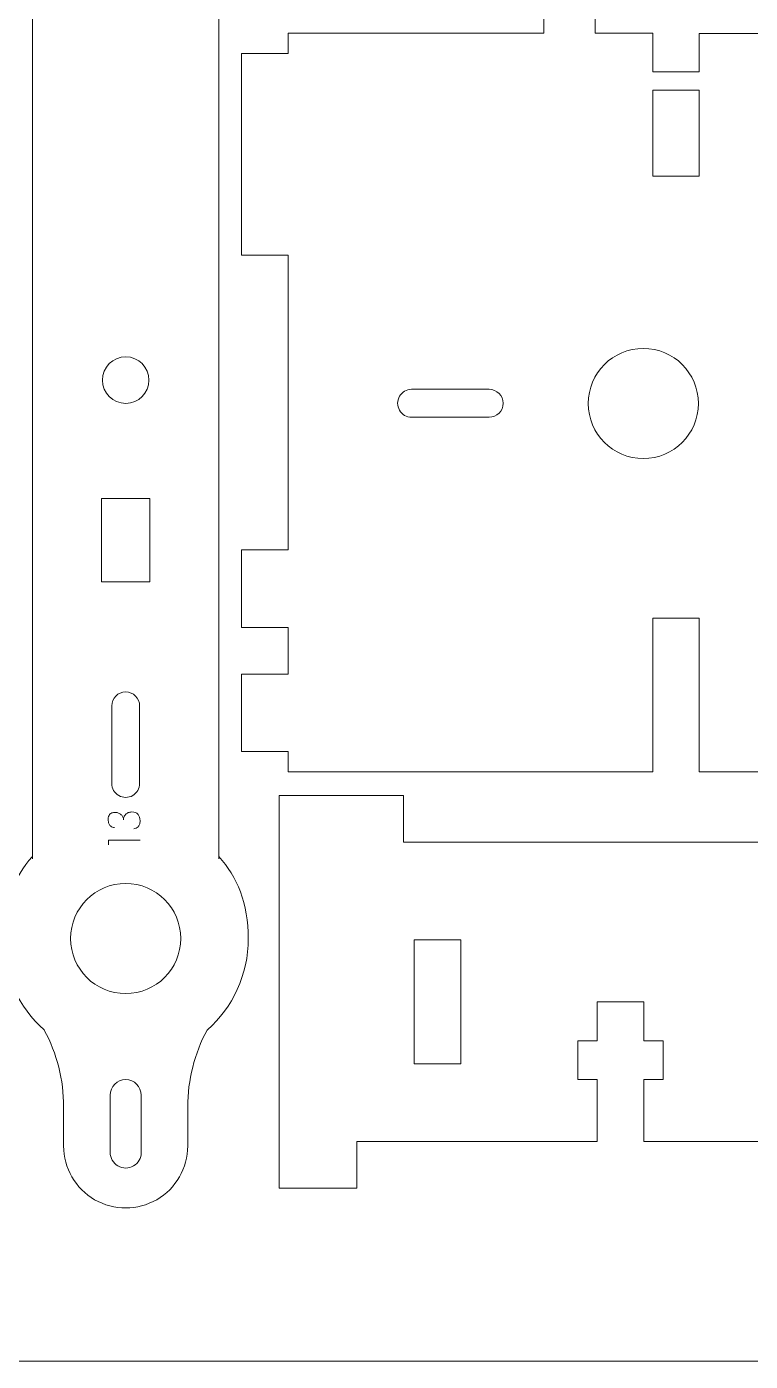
# Model space of a CAD drawing. Header units: millimetres. Extents: x 1 to 3601, y 1 to 1216.
# Drawn here: x 247.2 to 293.8, y 1.5 to 87.5 of the extents above; entities that cross this region are included whole.
import ezdxf

# ---------------------------------------------------------------- set-up
doc = ezdxf.new("R2010")
doc.units = ezdxf.units.MM
doc.layers.get('0').update_dxf_attribs({"lineweight": 5})
for name, color, linetype, lineweight in [('MARCATGE', 1, 'Continuous', 5), ('NO IMPRES', 5, 'Continuous', 5), ('TALL 1', 4, 'Continuous', 5)]:
    doc.layers.add(name, color=color, linetype=linetype, lineweight=lineweight)

msp = doc.modelspace()

# ---------------------------------------------------------------- linework, layer by layer
for points, knots in [([(257.54, 18.132), (257.54, 18.132), (257.54, 17.896), (257.54, 17.896), (257.54, 17.896), (257.54, 19.589), (257.97, 21.355), (258.79, 22.837), (258.79, 22.837), (258.79, 22.837), (258.812, 22.853), (258.812, 22.853), (258.812, 22.853), (260.427, 24.3), (261.444, 26.402), (261.444, 28.742), (261.444, 28.742), (261.444, 30.986), (260.708, 32.745), (259.553, 34.02), (259.553, 34.02), (259.553, 34.02), (259.54, 33.887), (259.54, 33.887), (259.54, 33.887), (259.54, 33.887), (259.54, 108.742), (259.54, 108.742), (259.54, 108.742), (259.54, 112.056), (256.854, 114.742), (253.54, 114.742), (253.54, 114.742), (250.227, 114.742), (247.54, 112.056), (247.54, 108.742), (247.54, 108.742), (247.54, 108.742), (247.54, 33.887), (247.54, 33.887), (247.54, 33.887), (247.54, 33.887), (247.515, 34.007), (247.515, 34.007), (247.515, 34.007), (246.368, 32.733), (245.637, 30.978), (245.637, 28.742), (245.637, 28.742), (245.636, 26.399), (246.656, 24.294), (248.275, 22.847), (248.275, 22.847), (248.275, 22.847), (248.29, 22.837), (248.29, 22.837), (248.29, 22.837), (249.11, 21.355), (249.54, 19.589), (249.54, 17.896), (249.54, 17.896), (249.54, 17.896), (249.54, 18.132), (249.54, 18.132), (249.54, 18.132), (249.54, 18.132), (249.54, 15.369), (249.54, 15.369), (249.54, 15.369), (249.54, 13.939), (250.303, 12.619), (251.54, 11.904), (251.54, 11.904), (252.778, 11.19), (254.303, 11.19), (255.54, 11.904), (255.54, 11.904), (256.778, 12.619), (257.54, 13.939), (257.54, 15.369), (257.54, 15.369), (257.54, 15.369), (257.54, 18.132), (257.54, 18.132)], [0, 0, 0, 0, 0.045455, 0.045455, 0.045455, 0.045455, 0.090909, 0.090909, 0.090909, 0.090909, 0.136364, 0.136364, 0.136364, 0.136364, 0.181818, 0.181818, 0.181818, 0.181818, 0.227273, 0.227273, 0.227273, 0.227273, 0.272727, 0.272727, 0.272727, 0.272727, 0.318182, 0.318182, 0.318182, 0.318182, 0.363636, 0.363636, 0.363636, 0.363636, 0.409091, 0.409091, 0.409091, 0.409091, 0.454545, 0.454545, 0.454545, 0.454545, 0.5, 0.5, 0.5, 0.5, 0.545455, 0.545455, 0.545455, 0.545455, 0.590909, 0.590909, 0.590909, 0.590909, 0.636364, 0.636364, 0.636364, 0.636364, 0.681818, 0.681818, 0.681818, 0.681818, 0.727273, 0.727273, 0.727273, 0.727273, 0.772727, 0.772727, 0.772727, 0.772727, 0.818182, 0.818182, 0.818182, 0.818182, 0.863636, 0.863636, 0.863636, 0.863636, 0.909091, 0.909091, 0.909091, 0.909091, 1, 1, 1, 1]), ([(280.503, 87.147), (280.503, 87.147), (280.499, 87.121), (280.499, 87.121), (280.499, 87.121), (280.499, 87.121), (264.012, 87.121), (264.012, 87.121), (264.012, 87.121), (264.012, 87.121), (264.012, 87.095), (264.012, 87.095), (264.012, 87.095), (264.012, 87.095), (264.012, 85.795), (264.012, 85.795), (264.012, 85.795), (264.012, 85.795), (261.012, 85.795), (261.012, 85.795), (261.012, 85.795), (261.012, 85.795), (261.012, 72.795), (261.012, 72.795), (261.012, 72.795), (261.012, 72.795), (264.012, 72.795), (264.012, 72.795), (264.012, 72.795), (264.012, 72.795), (264.012, 53.795), (264.012, 53.795), (264.012, 53.795), (264.012, 53.795), (261.012, 53.795), (261.012, 53.795), (261.012, 53.795), (261.012, 53.795), (261.012, 48.795), (261.012, 48.795), (261.012, 48.795), (261.012, 48.795), (264.012, 48.795), (264.012, 48.795), (264.012, 48.795), (264.012, 48.795), (264.012, 45.795), (264.012, 45.795), (264.012, 45.795), (264.012, 45.795), (261.012, 45.795), (261.012, 45.795), (261.012, 45.795), (261.012, 45.795), (261.012, 40.795), (261.012, 40.795), (261.012, 40.795), (261.012, 40.795), (264.012, 40.795), (264.012, 40.795), (264.012, 40.795), (264.012, 40.795), (264.012, 39.495), (264.012, 39.495), (264.012, 39.495), (264.012, 39.495), (287.512, 39.495), (287.512, 39.495), (287.512, 39.495), (287.512, 39.495), (287.512, 49.395), (287.512, 49.395), (287.512, 49.395), (287.512, 49.395), (290.512, 49.395), (290.512, 49.395), (290.512, 49.395), (290.512, 49.395), (290.512, 39.495), (290.512, 39.495), (290.512, 39.495), (290.512, 39.495), (309.712, 39.495), (309.712, 39.495), (309.712, 39.495), (309.712, 39.495), (309.712, 40.795), (309.712, 40.795), (309.712, 40.795), (309.712, 40.795), (312.712, 40.795), (312.712, 40.795), (312.712, 40.795), (312.712, 40.795), (312.712, 55.795), (312.712, 55.795), (312.712, 55.795), (312.712, 55.795), (309.712, 55.795), (309.712, 55.795), (309.712, 55.795), (309.712, 55.795), (309.712, 75.795), (309.712, 75.795), (309.712, 75.795), (309.712, 75.795), (312.712, 75.795), (312.712, 75.795), (312.712, 75.795), (312.712, 75.795), (312.712, 85.795), (312.712, 85.795), (312.712, 85.795), (312.712, 85.795), (309.712, 85.795), (309.712, 85.795), (309.712, 85.795), (309.712, 85.795), (309.712, 87.095), (309.712, 87.095), (309.712, 87.095), (309.712, 87.095), (290.512, 87.095), (290.512, 87.095), (290.512, 87.095), (290.512, 87.095), (290.512, 84.626), (290.512, 84.626), (290.512, 84.626), (290.512, 84.626), (287.512, 84.626), (287.512, 84.626), (287.512, 84.626), (287.512, 84.626), (287.512, 87.121), (287.512, 87.121), (287.512, 87.121), (287.512, 87.121), (283.799, 87.121), (283.799, 87.121), (283.799, 87.121), (283.799, 87.121), (283.803, 87.147), (283.803, 87.147), (283.803, 87.147), (283.803, 87.147), (283.803, 90.447), (283.803, 90.447), (283.803, 90.447), (283.803, 90.447), (280.503, 90.447), (280.503, 90.447), (280.503, 90.447), (280.503, 90.447), (280.503, 87.147), (280.503, 87.147)], [0, 0, 0, 0, 0.025, 0.025, 0.025, 0.025, 0.05, 0.05, 0.05, 0.05, 0.075, 0.075, 0.075, 0.075, 0.1, 0.1, 0.1, 0.1, 0.125, 0.125, 0.125, 0.125, 0.15, 0.15, 0.15, 0.15, 0.175, 0.175, 0.175, 0.175, 0.2, 0.2, 0.2, 0.2, 0.225, 0.225, 0.225, 0.225, 0.25, 0.25, 0.25, 0.25, 0.275, 0.275, 0.275, 0.275, 0.3, 0.3, 0.3, 0.3, 0.325, 0.325, 0.325, 0.325, 0.35, 0.35, 0.35, 0.35, 0.375, 0.375, 0.375, 0.375, 0.4, 0.4, 0.4, 0.4, 0.425, 0.425, 0.425, 0.425, 0.45, 0.45, 0.45, 0.45, 0.475, 0.475, 0.475, 0.475, 0.5, 0.5, 0.5, 0.5, 0.525, 0.525, 0.525, 0.525, 0.55, 0.55, 0.55, 0.55, 0.575, 0.575, 0.575, 0.575, 0.6, 0.6, 0.6, 0.6, 0.625, 0.625, 0.625, 0.625, 0.65, 0.65, 0.65, 0.65, 0.675, 0.675, 0.675, 0.675, 0.7, 0.7, 0.7, 0.7, 0.725, 0.725, 0.725, 0.725, 0.75, 0.75, 0.75, 0.75, 0.775, 0.775, 0.775, 0.775, 0.8, 0.8, 0.8, 0.8, 0.825, 0.825, 0.825, 0.825, 0.85, 0.85, 0.85, 0.85, 0.875, 0.875, 0.875, 0.875, 0.9, 0.9, 0.9, 0.9, 0.925, 0.925, 0.925, 0.925, 0.95, 0.95, 0.95, 0.95, 1, 1, 1, 1]), ([(305.068, 37.954), (305.068, 37.954), (305.069, 37.91), (305.069, 37.91), (305.069, 37.91), (305.069, 37.91), (305.069, 34.91), (305.069, 34.91), (305.069, 34.91), (305.069, 34.91), (305.068, 34.954), (305.068, 34.954), (305.068, 34.954), (305.068, 34.954), (298.938, 34.954), (298.938, 34.954), (298.938, 34.954), (298.938, 34.954), (298.938, 30.954), (298.938, 30.954), (298.938, 30.954), (298.938, 30.954), (300.188, 30.954), (300.188, 30.954), (300.188, 30.954), (300.188, 30.954), (300.188, 28.454), (300.188, 28.454), (300.188, 28.454), (300.188, 28.454), (298.938, 28.454), (298.938, 28.454), (298.938, 28.454), (298.938, 28.454), (298.938, 25.954), (298.938, 25.954), (298.938, 25.954), (298.938, 25.954), (295.938, 25.954), (295.938, 25.954), (295.938, 25.954), (295.938, 25.954), (295.938, 28.454), (295.938, 28.454), (295.938, 28.454), (295.938, 28.454), (294.688, 28.454), (294.688, 28.454), (294.688, 28.454), (294.688, 28.454), (294.688, 30.954), (294.688, 30.954), (294.688, 30.954), (294.688, 30.954), (295.938, 30.954), (295.938, 30.954), (295.938, 30.954), (295.938, 30.954), (295.938, 34.954), (295.938, 34.954), (295.938, 34.954), (295.938, 34.954), (271.441, 34.954), (271.441, 34.954), (271.441, 34.954), (271.441, 34.954), (271.441, 37.954), (271.441, 37.954), (271.441, 37.954), (271.441, 37.954), (263.441, 37.954), (263.441, 37.954), (263.441, 37.954), (263.441, 37.954), (263.441, 12.654), (263.441, 12.654), (263.441, 12.654), (263.441, 12.654), (268.441, 12.654), (268.441, 12.654), (268.441, 12.654), (268.441, 12.654), (268.441, 15.654), (268.441, 15.654), (268.441, 15.654), (268.441, 15.654), (283.941, 15.654), (283.941, 15.654), (283.941, 15.654), (283.941, 15.654), (283.941, 19.654), (283.941, 19.654), (283.941, 19.654), (283.941, 19.654), (282.691, 19.654), (282.691, 19.654), (282.691, 19.654), (282.691, 19.654), (282.691, 22.154), (282.691, 22.154), (282.691, 22.154), (282.691, 22.154), (283.941, 22.154), (283.941, 22.154), (283.941, 22.154), (283.941, 22.154), (283.941, 24.654), (283.941, 24.654), (283.941, 24.654), (283.941, 24.654), (286.941, 24.654), (286.941, 24.654), (286.941, 24.654), (286.941, 24.654), (286.941, 22.154), (286.941, 22.154), (286.941, 22.154), (286.941, 22.154), (288.191, 22.154), (288.191, 22.154), (288.191, 22.154), (288.191, 22.154), (288.191, 19.654), (288.191, 19.654), (288.191, 19.654), (288.191, 19.654), (286.941, 19.654), (286.941, 19.654), (286.941, 19.654), (286.941, 19.654), (286.941, 15.654), (286.941, 15.654), (286.941, 15.654), (286.941, 15.654), (315.941, 15.654), (315.941, 15.654), (315.941, 15.654), (315.941, 15.654), (315.941, 12.654), (315.941, 12.654), (315.941, 12.654), (315.941, 12.654), (323.441, 12.654), (323.441, 12.654), (323.441, 12.654), (323.441, 12.654), (323.441, 30.018), (323.441, 30.018), (323.441, 30.018), (323.441, 30.018), (317.562, 30.018), (317.562, 30.018), (317.562, 30.018), (315.902, 30.018), (315.667, 31.376), (315.602, 33.038), (315.602, 33.038), (315.52, 35.149), (314.964, 34.98), (310.441, 34.93), (310.441, 34.93), (310.441, 35.824), (310.441, 36.87), (310.441, 37.954), (310.441, 37.954), (310.441, 37.954), (305.068, 37.954), (305.068, 37.954)], [0, 0, 0, 0, 0.023256, 0.023256, 0.023256, 0.023256, 0.046512, 0.046512, 0.046512, 0.046512, 0.069767, 0.069767, 0.069767, 0.069767, 0.093023, 0.093023, 0.093023, 0.093023, 0.116279, 0.116279, 0.116279, 0.116279, 0.139535, 0.139535, 0.139535, 0.139535, 0.162791, 0.162791, 0.162791, 0.162791, 0.186047, 0.186047, 0.186047, 0.186047, 0.209302, 0.209302, 0.209302, 0.209302, 0.232558, 0.232558, 0.232558, 0.232558, 0.255814, 0.255814, 0.255814, 0.255814, 0.27907, 0.27907, 0.27907, 0.27907, 0.302326, 0.302326, 0.302326, 0.302326, 0.325581, 0.325581, 0.325581, 0.325581, 0.348837, 0.348837, 0.348837, 0.348837, 0.372093, 0.372093, 0.372093, 0.372093, 0.395349, 0.395349, 0.395349, 0.395349, 0.418605, 0.418605, 0.418605, 0.418605, 0.44186, 0.44186, 0.44186, 0.44186, 0.465116, 0.465116, 0.465116, 0.465116, 0.488372, 0.488372, 0.488372, 0.488372, 0.511628, 0.511628, 0.511628, 0.511628, 0.534884, 0.534884, 0.534884, 0.534884, 0.55814, 0.55814, 0.55814, 0.55814, 0.581395, 0.581395, 0.581395, 0.581395, 0.604651, 0.604651, 0.604651, 0.604651, 0.627907, 0.627907, 0.627907, 0.627907, 0.651163, 0.651163, 0.651163, 0.651163, 0.674419, 0.674419, 0.674419, 0.674419, 0.697674, 0.697674, 0.697674, 0.697674, 0.72093, 0.72093, 0.72093, 0.72093, 0.744186, 0.744186, 0.744186, 0.744186, 0.767442, 0.767442, 0.767442, 0.767442, 0.790698, 0.790698, 0.790698, 0.790698, 0.813953, 0.813953, 0.813953, 0.813953, 0.837209, 0.837209, 0.837209, 0.837209, 0.860465, 0.860465, 0.860465, 0.860465, 0.883721, 0.883721, 0.883721, 0.883721, 0.906977, 0.906977, 0.906977, 0.906977, 0.930233, 0.930233, 0.930233, 0.930233, 0.953488, 0.953488, 0.953488, 0.953488, 1, 1, 1, 1])]:
    msp.add_open_spline(points, degree=3, knots=knots)
at = {"layer": 'MARCATGE'}
for points, knots in [([(254.071, 35.821), (254.114, 35.826), (254.159, 35.839), (254.205, 35.859), (254.205, 35.859), (254.251, 35.879), (254.294, 35.907), (254.334, 35.945), (254.334, 35.945), (254.373, 35.983), (254.406, 36.032), (254.431, 36.093), (254.431, 36.093), (254.456, 36.154), (254.469, 36.23), (254.469, 36.32), (254.469, 36.32), (254.467, 36.501), (254.423, 36.643), (254.338, 36.747), (254.338, 36.747), (254.252, 36.85), (254.119, 36.902), (253.938, 36.902), (253.938, 36.902), (253.848, 36.902), (253.769, 36.887), (253.701, 36.858), (253.701, 36.858), (253.634, 36.829), (253.578, 36.79), (253.533, 36.742), (253.533, 36.742), (253.489, 36.694), (253.456, 36.641), (253.433, 36.581), (253.433, 36.581), (253.411, 36.522), (253.399, 36.462), (253.399, 36.402), (253.399, 36.402), (253.401, 36.462), (253.389, 36.52), (253.363, 36.576), (253.363, 36.576), (253.336, 36.631), (253.299, 36.681), (253.251, 36.724), (253.251, 36.724), (253.203, 36.767), (253.147, 36.802), (253.082, 36.828), (253.082, 36.828), (253.017, 36.855), (252.947, 36.868), (252.872, 36.868), (252.872, 36.868), (252.851, 36.868), (252.825, 36.867), (252.793, 36.866), (252.793, 36.866), (252.761, 36.866), (252.728, 36.861), (252.694, 36.852), (252.694, 36.852), (252.66, 36.844), (252.626, 36.831), (252.592, 36.813), (252.592, 36.813), (252.558, 36.795), (252.528, 36.77), (252.501, 36.737), (252.501, 36.737), (252.473, 36.704), (252.452, 36.661), (252.436, 36.61), (252.436, 36.61), (252.42, 36.558), (252.412, 36.495), (252.412, 36.422), (252.412, 36.422), (252.412, 36.309), (252.425, 36.219), (252.453, 36.152), (252.453, 36.152), (252.48, 36.086), (252.514, 36.034), (252.554, 35.997), (252.554, 35.997), (252.595, 35.961), (252.639, 35.935), (252.687, 35.921), (252.687, 35.921), (252.735, 35.907), (252.78, 35.897), (252.824, 35.891), (252.824, 35.891), (252.78, 35.897), (252.735, 35.907), (252.687, 35.921), (252.687, 35.921), (252.639, 35.935), (252.595, 35.961), (252.554, 35.997), (252.554, 35.997), (252.514, 36.034), (252.48, 36.086), (252.453, 36.152), (252.453, 36.152), (252.425, 36.219), (252.412, 36.309), (252.412, 36.422), (252.412, 36.422), (252.412, 36.495), (252.42, 36.558), (252.436, 36.61), (252.436, 36.61), (252.452, 36.661), (252.473, 36.704), (252.501, 36.737), (252.501, 36.737), (252.528, 36.77), (252.558, 36.795), (252.592, 36.813), (252.592, 36.813), (252.626, 36.831), (252.66, 36.844), (252.694, 36.852), (252.694, 36.852), (252.728, 36.861), (252.76, 36.866), (252.791, 36.866), (252.791, 36.866), (252.822, 36.867), (252.849, 36.868), (252.872, 36.868), (252.872, 36.868), (252.947, 36.868), (253.017, 36.855), (253.082, 36.828), (253.082, 36.828), (253.147, 36.802), (253.203, 36.767), (253.251, 36.724), (253.251, 36.724), (253.299, 36.681), (253.336, 36.631), (253.363, 36.576), (253.363, 36.576), (253.389, 36.52), (253.401, 36.462), (253.399, 36.402), (253.399, 36.402), (253.399, 36.462), (253.411, 36.522), (253.433, 36.581), (253.433, 36.581), (253.456, 36.641), (253.489, 36.694), (253.533, 36.742), (253.533, 36.742), (253.578, 36.79), (253.634, 36.829), (253.701, 36.858), (253.701, 36.858), (253.769, 36.887), (253.848, 36.902), (253.938, 36.902), (253.938, 36.902), (254.119, 36.902), (254.252, 36.85), (254.338, 36.747), (254.338, 36.747), (254.423, 36.643), (254.467, 36.501), (254.469, 36.32), (254.469, 36.32), (254.469, 36.23), (254.456, 36.154), (254.431, 36.093), (254.431, 36.093), (254.406, 36.032), (254.373, 35.983), (254.334, 35.945), (254.334, 35.945), (254.294, 35.907), (254.251, 35.879), (254.205, 35.859), (254.205, 35.859), (254.159, 35.839), (254.114, 35.826), (254.071, 35.821)], [0, 0, 0, 0, 0.020408, 0.020408, 0.020408, 0.020408, 0.040816, 0.040816, 0.040816, 0.040816, 0.061224, 0.061224, 0.061224, 0.061224, 0.081633, 0.081633, 0.081633, 0.081633, 0.102041, 0.102041, 0.102041, 0.102041, 0.122449, 0.122449, 0.122449, 0.122449, 0.142857, 0.142857, 0.142857, 0.142857, 0.163265, 0.163265, 0.163265, 0.163265, 0.183673, 0.183673, 0.183673, 0.183673, 0.204082, 0.204082, 0.204082, 0.204082, 0.22449, 0.22449, 0.22449, 0.22449, 0.244898, 0.244898, 0.244898, 0.244898, 0.265306, 0.265306, 0.265306, 0.265306, 0.285714, 0.285714, 0.285714, 0.285714, 0.306122, 0.306122, 0.306122, 0.306122, 0.326531, 0.326531, 0.326531, 0.326531, 0.346939, 0.346939, 0.346939, 0.346939, 0.367347, 0.367347, 0.367347, 0.367347, 0.387755, 0.387755, 0.387755, 0.387755, 0.408163, 0.408163, 0.408163, 0.408163, 0.428571, 0.428571, 0.428571, 0.428571, 0.44898, 0.44898, 0.44898, 0.44898, 0.469388, 0.469388, 0.469388, 0.469388, 0.489796, 0.489796, 0.489796, 0.489796, 0.510204, 0.510204, 0.510204, 0.510204, 0.530612, 0.530612, 0.530612, 0.530612, 0.55102, 0.55102, 0.55102, 0.55102, 0.571429, 0.571429, 0.571429, 0.571429, 0.591837, 0.591837, 0.591837, 0.591837, 0.612245, 0.612245, 0.612245, 0.612245, 0.632653, 0.632653, 0.632653, 0.632653, 0.653061, 0.653061, 0.653061, 0.653061, 0.673469, 0.673469, 0.673469, 0.673469, 0.693878, 0.693878, 0.693878, 0.693878, 0.714286, 0.714286, 0.714286, 0.714286, 0.734694, 0.734694, 0.734694, 0.734694, 0.755102, 0.755102, 0.755102, 0.755102, 0.77551, 0.77551, 0.77551, 0.77551, 0.795918, 0.795918, 0.795918, 0.795918, 0.816327, 0.816327, 0.816327, 0.816327, 0.836735, 0.836735, 0.836735, 0.836735, 0.857143, 0.857143, 0.857143, 0.857143, 0.877551, 0.877551, 0.877551, 0.877551, 0.897959, 0.897959, 0.897959, 0.897959, 0.918367, 0.918367, 0.918367, 0.918367, 0.938776, 0.938776, 0.938776, 0.938776, 0.959184, 0.959184, 0.959184, 0.959184, 1, 1, 1, 1]), ([(252.437, 35.073), (252.437, 35.073), (252.437, 34.782), (252.437, 34.782), (252.437, 34.782), (252.437, 34.782), (252.437, 35.073), (252.437, 35.073), (252.437, 35.073), (252.437, 35.073), (254.469, 35.073), (254.469, 35.073), (254.469, 35.073), (254.469, 35.073), (252.437, 35.073), (252.437, 35.073)], [0, 0, 0, 0, 0.2, 0.2, 0.2, 0.2, 0.4, 0.4, 0.4, 0.4, 0.6, 0.6, 0.6, 0.6, 1, 1, 1, 1])]:
    msp.add_open_spline(points, degree=3, knots=knots, dxfattribs=at)
at = {"layer": 'NO IMPRES'}
msp.add_lwpolyline([(0.741, 1.483), (0.741, 301.483), (600.741, 301.483), (600.741, 1.483)], close=True, dxfattribs=at)
at = {"layer": 'TALL 1'}
for points, knots in [([(287.512, 83.447), (287.512, 83.447), (290.512, 83.447), (290.512, 83.447), (290.512, 83.447), (290.512, 83.447), (290.512, 77.895), (290.512, 77.895), (290.512, 77.895), (290.512, 77.895), (287.512, 77.895), (287.512, 77.895), (287.512, 77.895), (287.512, 77.895), (287.512, 83.447), (287.512, 83.447)], [0, 0, 0, 0, 0.2, 0.2, 0.2, 0.2, 0.4, 0.4, 0.4, 0.4, 0.6, 0.6, 0.6, 0.6, 1, 1, 1, 1]), ([(290.458, 63.24), (290.458, 65.2), (288.869, 66.79), (286.908, 66.79), (286.908, 66.79), (284.948, 66.79), (283.358, 65.2), (283.358, 63.24), (283.358, 63.24), (283.358, 61.279), (284.948, 59.69), (286.908, 59.69), (286.908, 59.69), (288.869, 59.69), (290.458, 61.279), (290.458, 63.24)], [0, 0, 0, 0, 0.2, 0.2, 0.2, 0.2, 0.4, 0.4, 0.4, 0.4, 0.6, 0.6, 0.6, 0.6, 1, 1, 1, 1]), ([(253.54, 66.245), (252.712, 66.245), (252.04, 65.574), (252.04, 64.745), (252.04, 64.745), (252.04, 63.917), (252.712, 63.245), (253.54, 63.245), (253.54, 63.245), (254.369, 63.245), (255.04, 63.917), (255.04, 64.745), (255.04, 64.745), (255.04, 65.574), (254.369, 66.245), (253.54, 66.245)], [0, 0, 0, 0, 0.2, 0.2, 0.2, 0.2, 0.4, 0.4, 0.4, 0.4, 0.6, 0.6, 0.6, 0.6, 1, 1, 1, 1]), ([(276.971, 64.153), (277.468, 64.153), (277.871, 63.75), (277.871, 63.253), (277.871, 63.253), (277.871, 62.756), (277.468, 62.353), (276.971, 62.353), (276.971, 62.353), (276.971, 62.353), (271.971, 62.353), (271.971, 62.353), (271.971, 62.353), (271.649, 62.353), (271.352, 62.525), (271.191, 62.803), (271.191, 62.803), (271.031, 63.082), (271.031, 63.425), (271.191, 63.703), (271.191, 63.703), (271.352, 63.982), (271.649, 64.153), (271.971, 64.153), (271.971, 64.153), (271.971, 64.153), (276.971, 64.153), (276.971, 64.153)], [0, 0, 0, 0, 0.125, 0.125, 0.125, 0.125, 0.25, 0.25, 0.25, 0.25, 0.375, 0.375, 0.375, 0.375, 0.5, 0.5, 0.5, 0.5, 0.625, 0.625, 0.625, 0.625, 0.75, 0.75, 0.75, 0.75, 1, 1, 1, 1]), ([(251.991, 57.115), (251.991, 57.115), (251.991, 51.742), (251.991, 51.742), (251.991, 51.742), (251.991, 51.742), (255.09, 51.742), (255.09, 51.742), (255.09, 51.742), (255.09, 51.742), (255.09, 57.115), (255.09, 57.115), (255.09, 57.115), (255.09, 57.115), (251.991, 57.115), (251.991, 57.115)], [0, 0, 0, 0, 0.2, 0.2, 0.2, 0.2, 0.4, 0.4, 0.4, 0.4, 0.6, 0.6, 0.6, 0.6, 1, 1, 1, 1]), ([(252.64, 43.742), (252.64, 44.239), (253.043, 44.642), (253.54, 44.642), (253.54, 44.642), (254.037, 44.642), (254.44, 44.239), (254.44, 43.742), (254.44, 43.742), (254.44, 43.742), (254.44, 38.742), (254.44, 38.742), (254.44, 38.742), (254.44, 38.42), (254.269, 38.123), (253.99, 37.962), (253.99, 37.962), (253.712, 37.802), (253.369, 37.802), (253.09, 37.962), (253.09, 37.962), (252.812, 38.123), (252.64, 38.42), (252.64, 38.742), (252.64, 38.742), (252.64, 38.742), (252.64, 43.742), (252.64, 43.742)], [0, 0, 0, 0, 0.125, 0.125, 0.125, 0.125, 0.25, 0.25, 0.25, 0.25, 0.375, 0.375, 0.375, 0.375, 0.5, 0.5, 0.5, 0.5, 0.625, 0.625, 0.625, 0.625, 0.75, 0.75, 0.75, 0.75, 1, 1, 1, 1]), ([(253.54, 32.292), (251.58, 32.292), (249.99, 30.702), (249.99, 28.742), (249.99, 28.742), (249.99, 26.781), (251.58, 25.192), (253.54, 25.192), (253.54, 25.192), (255.501, 25.192), (257.09, 26.781), (257.09, 28.742), (257.09, 28.742), (257.09, 30.702), (255.501, 32.292), (253.54, 32.292)], [0, 0, 0, 0, 0.2, 0.2, 0.2, 0.2, 0.4, 0.4, 0.4, 0.4, 0.6, 0.6, 0.6, 0.6, 1, 1, 1, 1]), ([(272.139, 28.654), (272.139, 28.654), (275.139, 28.654), (275.139, 28.654), (275.139, 28.654), (275.139, 28.654), (275.139, 20.654), (275.139, 20.654), (275.139, 20.654), (275.139, 20.654), (272.139, 20.654), (272.139, 20.654), (272.139, 20.654), (272.139, 20.654), (272.139, 28.654), (272.139, 28.654)], [0, 0, 0, 0, 0.2, 0.2, 0.2, 0.2, 0.4, 0.4, 0.4, 0.4, 0.6, 0.6, 0.6, 0.6, 1, 1, 1, 1]), ([(254.54, 14.761), (254.54, 14.761), (254.54, 14.942), (254.54, 14.942), (254.54, 14.942), (254.54, 14.585), (254.35, 14.255), (254.04, 14.076), (254.04, 14.076), (253.731, 13.897), (253.35, 13.897), (253.04, 14.076), (253.04, 14.076), (252.731, 14.255), (252.54, 14.585), (252.54, 14.942), (252.54, 14.942), (252.54, 14.942), (252.54, 18.642), (252.54, 18.642), (252.54, 18.642), (252.54, 19.194), (252.988, 19.642), (253.54, 19.642), (253.54, 19.642), (254.093, 19.642), (254.54, 19.194), (254.54, 18.642), (254.54, 18.642), (254.54, 18.642), (254.54, 14.761), (254.54, 14.761)], [0, 0, 0, 0, 0.111111, 0.111111, 0.111111, 0.111111, 0.222222, 0.222222, 0.222222, 0.222222, 0.333333, 0.333333, 0.333333, 0.333333, 0.444444, 0.444444, 0.444444, 0.444444, 0.555556, 0.555556, 0.555556, 0.555556, 0.666667, 0.666667, 0.666667, 0.666667, 0.777778, 0.777778, 0.777778, 0.777778, 1, 1, 1, 1])]:
    msp.add_open_spline(points, degree=3, knots=knots, dxfattribs=at)

doc.saveas('drawing.dxf')
